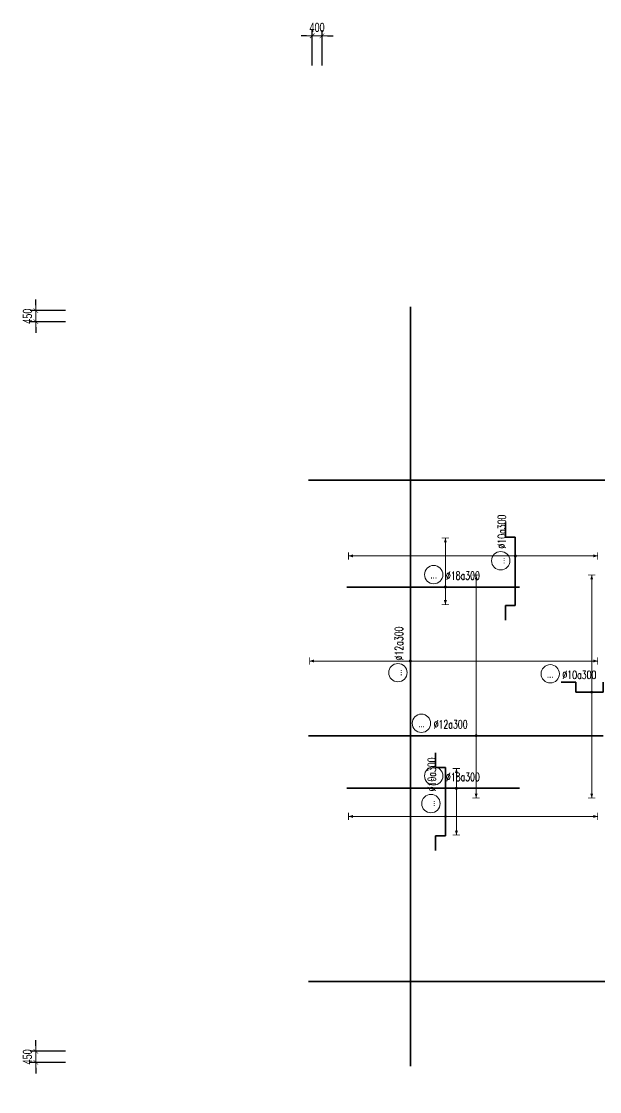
# Model space of a CAD drawing. Header units: millimetres. Extents: x 118516 to 587758, y -25561 to 50684.
# Drawn here: x 118516 to 141950, y 7266 to 50684 of the extents above; entities that cross this region are included whole.
import ezdxf
from ezdxf.enums import TextEntityAlignment as Align

# ---------------------------------------------------------------- set-up
doc = ezdxf.new("R2010")
doc.units = ezdxf.units.MM
doc.layers.get('0').update_dxf_attribs({"lineweight": 20})
doc.layers.get('Defpoints').update_dxf_attribs({"color": 151, "lineweight": 9})
for name, color, linetype, lineweight in [('NDC_S_DIM', 1, 'Continuous', 15), ('NDC_S_REBAR', 4, 'Continuous', 35), ('NDC_S_VN TEXT', 7, 'Continuous', 20)]:
    doc.layers.add(name, color=color, linetype=linetype, lineweight=lineweight)
doc.styles.add('ARIAL', font='arial.ttf', dxfattribs={"width": 0.7})
doc.styles.add('NDC_DIM', font='', dxfattribs={"width": 0.75})
doc.styles.add('NDC_ROMANS', font='romans.shx', dxfattribs={"width": 0.7})
doc.styles.get('NDC_DIM').set_extended_font_data('Dotum')
doc.dimstyles.new('NDC_dim_150', dxfattribs={"dimscale": 150, "dimtxt": 2.5, "dimasz": 1.5, "dimexe": 1.5, "dimexo": 2.5, "dimgap": 1, "dimtad": 1, "dimdec": 0, "dimzin": 0, "dimdsep": 46, "dimtxsty": 'NDC_DIM', "dimblk": 'DIMMARK', "dimcen": 0.09, "dimdle": 1.2, "dimclrd": 1, "dimclre": 1, "dimclrt": 3, "dimadec": 0, "dimazin": 0, "dimtfac": 1, "dimtdec": 0, "dimtix": 1, "dimtofl": 0, "dimtmove": 0, "dimatfit": 3, "dimfxl": 8, "dimfxlon": 1, "dimtolj": 1, "dimtzin": 0, "dimarcsym": 0})

# ---------------------------------------------------------------- blocks, each defined once
blk = doc.blocks.new('DIMMARK')
at = {"layer": 'NDC_S_DIM', "color": 1}
blk.add_line((-1.5, 0), (1, 0), dxfattribs=at)
at = {"layer": 'NDC_S_DIM', "color": 2, "const_width": 0.1}
blk.add_lwpolyline([(-0.42, -0.42), (0.42, 0.42)], dxfattribs=at)
blk = doc.blocks.new('*D8')
at = {"layer": 'Defpoints', "color": 0, "ltscale": 100, "transparency": 16777216}
for p in [(119100, 8900), (135324, 8900), (135324, 8450)]:
    blk.add_point(p, dxfattribs=at)
at = {"layer": 'NDC_S_DIM', "color": 1, "lineweight": -2, "ltscale": 100, "transparency": 16777216}
for p, q in [((119100, 9125), (119100, 9350)), ((120300, 8900), (118875, 8900)), ((120300, 8450), (118875, 8450)), ((119100, 8225), (119100, 8000))]:
    blk.add_line(p, q, dxfattribs=at)
at = {"layer": 'NDC_S_DIM', "color": 1, "lineweight": -2, "ltscale": 100, "transparency": 16777216, "xscale": 225, "yscale": 225, "zscale": 225}
for p, rotation in [((119100, 8900), 270), ((119100, 8450), 90)]:
    blk.add_blockref('DIMMARK', p, dxfattribs=dict(at, rotation=rotation))
at = {"layer": 'NDC_S_DIM', "color": 3, "ltscale": 100, "transparency": 16777216, "insert": (118762, 8675), "char_height": 375, "attachment_point": 5, "rotation": 90, "style": 'NDC_DIM'}
blk.add_mtext('\\A1;450', dxfattribs=at)
blk = doc.blocks.new('*D9')
at = {"layer": 'Defpoints', "color": 0, "ltscale": 100, "transparency": 16777216}
for p in [(135402, 38950), (119100, 38500), (135402, 38500)]:
    blk.add_point(p, dxfattribs=at)
at = {"layer": 'NDC_S_DIM', "color": 1, "lineweight": -2, "ltscale": 100, "transparency": 16777216}
for p, q in [((119100, 39175), (119100, 39400)), ((120300, 38950), (118875, 38950)), ((120300, 38500), (118875, 38500)), ((119100, 38275), (119100, 38050))]:
    blk.add_line(p, q, dxfattribs=at)
at = {"layer": 'NDC_S_DIM', "color": 1, "lineweight": -2, "ltscale": 100, "transparency": 16777216, "xscale": 225, "yscale": 225, "zscale": 225}
for p, rotation in [((119100, 38950), 270), ((119100, 38500), 90)]:
    blk.add_blockref('DIMMARK', p, dxfattribs=dict(at, rotation=rotation))
at = {"layer": 'NDC_S_DIM', "color": 3, "ltscale": 100, "transparency": 16777216, "insert": (118762, 38725), "char_height": 375, "attachment_point": 5, "rotation": 90, "style": 'NDC_DIM'}
blk.add_mtext('\\A1;450', dxfattribs=at)
blk = doc.blocks.new('*D12')
at = {"layer": 'Defpoints', "color": 0, "ltscale": 100, "transparency": 16777216}
for p in [(130700, 50100), (130300, 33473), (130700, 33473)]:
    blk.add_point(p, dxfattribs=at)
at = {"layer": 'NDC_S_DIM', "color": 1, "lineweight": -2, "ltscale": 100, "transparency": 16777216}
for p, q in [((130075, 50100), (129850, 50100)), ((130300, 48900), (130300, 50325)), ((130700, 48900), (130700, 50325)), ((130925, 50100), (131150, 50100))]:
    blk.add_line(p, q, dxfattribs=at)
at = {"layer": 'NDC_S_DIM', "color": 1, "lineweight": -2, "ltscale": 100, "transparency": 16777216, "xscale": 225, "yscale": 225, "zscale": 225}
blk.add_blockref('DIMMARK', (130300, 50100), dxfattribs=at)
at = {"layer": 'NDC_S_DIM', "color": 1, "lineweight": -2, "ltscale": 100, "transparency": 16777216, "xscale": 225, "yscale": 225, "zscale": 225, "rotation": 180}
blk.add_blockref('DIMMARK', (130700, 50100), dxfattribs=at)
at = {"layer": 'NDC_S_DIM', "color": 3, "ltscale": 100, "transparency": 16777216, "insert": (130500, 50438), "char_height": 375, "attachment_point": 5, "style": 'NDC_DIM'}
blk.add_mtext('\\A1;400', dxfattribs=at)
blk = doc.blocks.new('*D14')
at = {"layer": 'Defpoints', "color": 0, "ltscale": 100, "transparency": 16777216}
for p in [(130300, 14051), (130700, 14051), (130700, -2700)]:
    blk.add_point(p, dxfattribs=at)
at = {"layer": 'NDC_S_DIM', "color": 1, "lineweight": -2, "ltscale": 100, "transparency": 16777216}
for p, q in [((130300, -1500), (130300, -2925)), ((130700, -1500), (130700, -2925)), ((130075, -2700), (129850, -2700)), ((130925, -2700), (131150, -2700))]:
    blk.add_line(p, q, dxfattribs=at)
at = {"layer": 'NDC_S_DIM', "color": 1, "lineweight": -2, "ltscale": 100, "transparency": 16777216, "xscale": 225, "yscale": 225, "zscale": 225}
blk.add_blockref('DIMMARK', (130300, -2700), dxfattribs=at)
at = {"layer": 'NDC_S_DIM', "color": 1, "lineweight": -2, "ltscale": 100, "transparency": 16777216, "xscale": 225, "yscale": 225, "zscale": 225, "rotation": 180}
blk.add_blockref('DIMMARK', (130700, -2700), dxfattribs=at)
at = {"layer": 'NDC_S_DIM', "color": 3, "ltscale": 100, "transparency": 16777216, "insert": (130500, -2362), "char_height": 375, "attachment_point": 5, "style": 'NDC_DIM'}
blk.add_mtext('\\A1;400', dxfattribs=at)
blk = doc.blocks.new('*U99')
at = {"layer": 'NDC_S_REBAR'}
for p in [(0, 0), (-275.95, 0), (-275.95, 0)]:
    blk.add_line(p, (-275.95, 0), dxfattribs=at)
at = {"layer": 'NDC_S_VN TEXT', "style": 'ARIAL', "width": 0.7}
blk.add_attdef('KHT', text='', height=2.2, dxfattribs=at).set_placement((-82.75, 3.36), align=Align.MIDDLE_CENTER)
at = {"layer": 'NDC_S_VN TEXT', "color": 3, "style": 'NDC_ROMANS', "width": 0.7}
blk.add_attdef('DKT', (-79.45, 1.98), '', height=2.2, dxfattribs=at)
blk = doc.blocks.new('*U100')
h = blk.add_hatch(color=6)
edge = h.paths.add_edge_path()
edge.add_arc((9.16, 0), 0.3, 0, 360)
at = {"layer": 'NDC_S_DIM', "color": 6}
for q in [(9.16, 43.47), (9.16, -16.86)]:
    blk.add_line((9.16, 0), q, dxfattribs=at)
for points in [[(8.16, 43.47, 0.2, 0.2, 0), (10.16, 43.47, 0, 0, 0)], [(8.16, -16.86, 0.2, 0.2, 0), (10.16, -16.86, 0, 0, 0)]]:
    blk.add_lwpolyline(points, format="xyseb", dxfattribs=at)
at = {"layer": 'NDC_S_DIM'}
blk.add_circle((-5.62, 3.36), 2.48, dxfattribs=at)
at = {"layer": 'NDC_S_DIM', "color": 6}
blk.add_circle((9.16, 0), 0.3, dxfattribs=at)
for points in [[(8.76, 42.27), (9.16, 43.47), (9.56, 42.27)], [(8.76, -15.66), (9.16, -16.86), (9.56, -15.66)]]:
    blk.add_solid(points, dxfattribs=at)
at = {"layer": 'NDC_S_REBAR'}
for p, q in [((0, 0), (-36.15, 0)), ((-36.15, 0), (-36.15, 0)), ((0, 0), (43.52, 0)), ((43.52, 0), (43.52, 0)), ((43.52, 0), (43.52, 0)), ((-36.15, 0), (-36.15, 0))]:
    blk.add_line(p, q, dxfattribs=at)
at = {"layer": 'NDC_S_VN TEXT', "style": 'ARIAL', "width": 0.7}
blk.add_attdef('KHT', text='', height=2.2, dxfattribs=at).set_placement((-5.62, 3.36), align=Align.MIDDLE_CENTER)
at = {"layer": 'NDC_S_VN TEXT', "color": 3, "style": 'NDC_ROMANS', "width": 0.7}
blk.add_attdef('DKT', (-2.32, 1.98), '', height=2.2, dxfattribs=at)
blk = doc.blocks.new('*U106')
at = {"layer": 'NDC_S_REBAR'}
for p in [(0, 0), (-275.95, 0), (-275.95, 0)]:
    blk.add_line(p, (-275.95, 0), dxfattribs=at)
at = {"layer": 'NDC_S_VN TEXT', "style": 'ARIAL', "width": 0.7}
blk.add_attdef('KHT', text='', height=2.2, dxfattribs=at).set_placement((-82.75, 3.36), align=Align.MIDDLE_CENTER)
at = {"layer": 'NDC_S_VN TEXT', "color": 3, "style": 'NDC_ROMANS', "width": 0.7}
blk.add_attdef('DKT', (-79.45, 1.98), '', height=2.2, dxfattribs=at)
blk = doc.blocks.new('*U75')
h = blk.add_hatch(color=6)
edge = h.paths.add_edge_path()
edge.add_arc((3.26, 0), 0.3, 0, 360)
at = {"layer": 'NDC_S_DIM', "color": 6}
for q in [(3.26, 31.71), (3.26, -28.63)]:
    blk.add_line((3.26, 0), q, dxfattribs=at)
for points in [[(2.26, 31.71, 0.2, 0.2, 0), (4.26, 31.71, 0, 0, 0)], [(2.26, -28.63, 0.2, 0.2, 0), (4.26, -28.63, 0, 0, 0)]]:
    blk.add_lwpolyline(points, format="xyseb", dxfattribs=at)
at = {"layer": 'NDC_S_DIM'}
blk.add_circle((-7.96, 4.97), 2.48, dxfattribs=at)
at = {"layer": 'NDC_S_DIM', "color": 6}
blk.add_circle((3.26, 0), 0.3, dxfattribs=at)
for points in [[(2.86, 30.51), (3.26, 31.71), (3.66, 30.51)], [(2.86, -27.43), (3.26, -28.63), (3.66, -27.43)]]:
    blk.add_solid(points, dxfattribs=at)
at = {"layer": 'NDC_S_REBAR'}
for p, q in [((-1.02, 2.67), (-5.02, 2.67)), ((-1.02, 0), (-1.02, 2.67)), ((0, 0), (-1.02, 0)), ((0, 0), (6.38, 0)), ((6.38, 0), (6.38, 2.67)), ((6.38, 2.67), (6.38, 2.67))]:
    blk.add_line(p, q, dxfattribs=at)
at = {"layer": 'NDC_S_VN TEXT', "style": 'ARIAL', "width": 0.7}
blk.add_attdef('KHT', text='', height=2.2, dxfattribs=at).set_placement((-7.96, 4.97), align=Align.MIDDLE_CENTER)
at = {"layer": 'NDC_S_VN TEXT', "color": 3, "style": 'NDC_ROMANS', "width": 0.7}
blk.add_attdef('DKT', (-4.66, 3.6), '', height=2.2, dxfattribs=at)
blk = doc.blocks.new('*U86')
h = blk.add_hatch(color=6)
edge = h.paths.add_edge_path()
edge.add_arc((4.81, 0), 0.3, 0, 360)
at = {"layer": 'NDC_S_DIM', "color": 6}
for q in [(4.81, 45.06), (4.81, -22.28)]:
    blk.add_line((4.81, 0), q, dxfattribs=at)
for points in [[(3.81, 45.06, 0.2, 0.2, 0), (5.81, 45.06, 0, 0, 0)], [(3.81, -22.28, 0.2, 0.2, 0), (5.81, -22.28, 0, 0, 0)]]:
    blk.add_lwpolyline(points, format="xyseb", dxfattribs=at)
at = {"layer": 'NDC_S_DIM'}
blk.add_circle((3.49, 3.93), 2.48, dxfattribs=at)
at = {"layer": 'NDC_S_DIM', "color": 6}
blk.add_circle((4.81, 0), 0.3, dxfattribs=at)
for points in [[(4.41, 43.86), (4.81, 45.06), (5.21, 43.86)], [(4.41, -21.08), (4.81, -22.28), (5.21, -21.08)]]:
    blk.add_solid(points, dxfattribs=at)
at = {"layer": 'NDC_S_REBAR'}
for p, q in [((-8.59, 2.67), (-12.59, 2.67)), ((-8.59, 0), (-8.59, 2.67)), ((0, 0), (-8.59, 0)), ((0, 0), (9.88, 0)), ((9.88, 0), (9.88, 2.67)), ((9.88, 2.67), (13.88, 2.67))]:
    blk.add_line(p, q, dxfattribs=at)
at = {"layer": 'NDC_S_VN TEXT', "style": 'ARIAL', "width": 0.7}
blk.add_attdef('KHT', text='', height=2.2, dxfattribs=at).set_placement((3.49, 3.93), align=Align.MIDDLE_CENTER)
at = {"layer": 'NDC_S_VN TEXT', "color": 3, "style": 'NDC_ROMANS', "width": 0.7}
blk.add_attdef('DKT', (6.79, 2.56), '', height=2.2, dxfattribs=at)
blk = doc.blocks.new('*U87')
h = blk.add_hatch(color=6)
edge = h.paths.add_edge_path()
edge.add_arc((0, 0), 0.3, 0, 360)
at = {"layer": 'NDC_S_DIM', "color": 6}
for q in [(0, 26.19), (0, -41.15)]:
    blk.add_line((0, 0), q, dxfattribs=at)
for points in [[(-1, 26.19, 0.2, 0.2, 0), (1, 26.19, 0, 0, 0)], [(-1, -41.15, 0.2, 0.2, 0), (1, -41.15, 0, 0, 0)]]:
    blk.add_lwpolyline(points, format="xyseb", dxfattribs=at)
at = {"layer": 'NDC_S_DIM'}
blk.add_circle((3.49, 3.93), 2.48, dxfattribs=at)
at = {"layer": 'NDC_S_DIM', "color": 6}
blk.add_circle((0, 0), 0.3, dxfattribs=at)
for points in [[(-0.4, 24.99), (0, 26.19), (0.4, 24.99)], [(-0.4, -39.95), (0, -41.15), (0.4, -39.95)]]:
    blk.add_solid(points, dxfattribs=at)
at = {"layer": 'NDC_S_REBAR'}
for p, q in [((-5.25, 2.67), (-9.25, 2.67)), ((-5.25, 0), (-5.25, 2.67)), ((0, 0), (-5.25, 0)), ((0, 0), (13.21, 0)), ((13.21, 0), (13.21, 2.67)), ((13.21, 2.67), (17.21, 2.67))]:
    blk.add_line(p, q, dxfattribs=at)
at = {"layer": 'NDC_S_VN TEXT', "style": 'ARIAL', "width": 0.7}
blk.add_attdef('KHT', text='', height=2.2, dxfattribs=at).set_placement((3.49, 3.93), align=Align.MIDDLE_CENTER)
at = {"layer": 'NDC_S_VN TEXT', "color": 3, "style": 'NDC_ROMANS', "width": 0.7}
blk.add_attdef('DKT', (6.79, 2.56), '', height=2.2, dxfattribs=at)
blk = doc.blocks.new('*U83')
h = blk.add_hatch(color=6)
edge = h.paths.add_edge_path()
edge.add_arc((-2.83, 0), 0.3, 0, 360)
at = {"layer": 'NDC_S_DIM', "color": 6}
for q in [(-2.83, 27.23), (-2.83, -50.64)]:
    blk.add_line((-2.83, 0), q, dxfattribs=at)
for points in [[(-3.83, 27.23, 0.2, 0.2, 0), (-1.83, 27.23, 0, 0, 0)], [(-3.83, -50.64, 0.2, 0.2, 0), (-1.83, -50.64, 0, 0, 0)]]:
    blk.add_lwpolyline(points, format="xyseb", dxfattribs=at)
at = {"layer": 'NDC_S_DIM'}
blk.add_circle((-5.98, 3.36), 2.48, dxfattribs=at)
at = {"layer": 'NDC_S_DIM', "color": 6}
blk.add_circle((-2.83, 0), 0.3, dxfattribs=at)
for points in [[(-3.23, 26.03), (-2.83, 27.23), (-2.43, 26.03)], [(-3.23, -49.44), (-2.83, -50.64), (-2.43, -49.44)]]:
    blk.add_solid(points, dxfattribs=at)
at = {"layer": 'NDC_S_REBAR'}
for p, q in [((0, 0), (-112.39, 0)), ((-112.39, 0), (-112.39, 0)), ((0, 0), (92.94, 0)), ((92.94, 0), (92.94, 0)), ((92.94, 0), (92.94, 0)), ((-112.39, 0), (-112.39, 0))]:
    blk.add_line(p, q, dxfattribs=at)
at = {"layer": 'NDC_S_VN TEXT', "style": 'ARIAL', "width": 0.7}
blk.add_attdef('KHT', text='', height=2.2, dxfattribs=at).set_placement((-5.98, 3.36), align=Align.MIDDLE_CENTER)
at = {"layer": 'NDC_S_VN TEXT', "color": 3, "style": 'NDC_ROMANS', "width": 0.7}
blk.add_attdef('DKT', (-2.68, 1.98), '', height=2.2, dxfattribs=at)
blk = doc.blocks.new('*U130')
h = blk.add_hatch(color=6)
edge = h.paths.add_edge_path()
edge.add_arc((-2.46, 0), 0.3, 0, 360)
at = {"layer": 'NDC_S_DIM', "color": 6}
for q in [(-2.46, 13.26), (-2.46, -4.74)]:
    blk.add_line((-2.46, 0), q, dxfattribs=at)
for points in [[(-3.46, 13.26, 0.2, 0.2, 0), (-1.46, 13.26, 0, 0, 0)], [(-3.46, -4.74, 0.2, 0.2, 0), (-1.46, -4.74, 0, 0, 0)]]:
    blk.add_lwpolyline(points, format="xyseb", dxfattribs=at)
at = {"layer": 'NDC_S_DIM'}
blk.add_circle((-5.62, 3.36), 2.48, dxfattribs=at)
at = {"layer": 'NDC_S_DIM', "color": 6}
blk.add_circle((-2.46, 0), 0.3, dxfattribs=at)
for points in [[(-2.86, 12.06), (-2.46, 13.26), (-2.06, 12.06)], [(-2.86, -3.54), (-2.46, -4.74), (-2.06, -3.54)]]:
    blk.add_solid(points, dxfattribs=at)
at = {"layer": 'NDC_S_REBAR'}
for p, q in [((0, 0), (-29.13, 0)), ((-29.13, 0), (-29.13, 0)), ((0, 0), (17.54, 0)), ((17.54, 0), (17.54, 0)), ((17.54, 0), (17.54, 0)), ((-29.13, 0), (-29.13, 0))]:
    blk.add_line(p, q, dxfattribs=at)
at = {"layer": 'NDC_S_VN TEXT', "style": 'ARIAL', "width": 0.7}
blk.add_attdef('KHT', text='', height=2.2, dxfattribs=at).set_placement((-5.62, 3.36), align=Align.MIDDLE_CENTER)
at = {"layer": 'NDC_S_VN TEXT', "color": 3, "style": 'NDC_ROMANS', "width": 0.7}
blk.add_attdef('DKT', (-2.32, 1.98), '', height=2.2, dxfattribs=at)
blk = doc.blocks.new('*U131')
h = blk.add_hatch(color=6)
edge = h.paths.add_edge_path()
edge.add_arc((0.53, 0), 0.3, 0, 360)
at = {"layer": 'NDC_S_DIM', "color": 6}
for q in [(0.53, 5.37), (0.53, -12.63)]:
    blk.add_line((0.53, 0), q, dxfattribs=at)
for points in [[(-0.47, 5.37, 0.2, 0.2, 0), (1.53, 5.37, 0, 0, 0)], [(-0.47, -12.63, 0.2, 0.2, 0), (1.53, -12.63, 0, 0, 0)]]:
    blk.add_lwpolyline(points, format="xyseb", dxfattribs=at)
at = {"layer": 'NDC_S_DIM'}
blk.add_circle((-5.62, 3.36), 2.48, dxfattribs=at)
at = {"layer": 'NDC_S_DIM', "color": 6}
blk.add_circle((0.53, 0), 0.3, dxfattribs=at)
for points in [[(0.13, 4.17), (0.53, 5.37), (0.93, 4.17)], [(0.13, -11.43), (0.53, -12.63), (0.93, -11.43)]]:
    blk.add_solid(points, dxfattribs=at)
at = {"layer": 'NDC_S_REBAR'}
for p, q in [((0, 0), (-29.13, 0)), ((-29.13, 0), (-29.13, 0)), ((0, 0), (17.54, 0)), ((17.54, 0), (17.54, 0)), ((17.54, 0), (17.54, 0)), ((-29.13, 0), (-29.13, 0))]:
    blk.add_line(p, q, dxfattribs=at)
at = {"layer": 'NDC_S_VN TEXT', "style": 'ARIAL', "width": 0.7}
blk.add_attdef('KHT', text='', height=2.2, dxfattribs=at).set_placement((-5.62, 3.36), align=Align.MIDDLE_CENTER)
at = {"layer": 'NDC_S_VN TEXT', "color": 3, "style": 'NDC_ROMANS', "width": 0.7}
blk.add_attdef('DKT', (-2.32, 1.98), '', height=2.2, dxfattribs=at)

msp = doc.modelspace()

# ---------------------------------------------------------------- block references
at = {"layer": 'NDC_S_REBAR', "xscale": 150, "yscale": 150, "zscale": 150, "rotation": 90}
for name, p, values in [('*U83', (134279.6, 25159.1), {'KHT': '...', 'DKT': '%%c12a300'}), ('*U86', (138533.6, 28277.8), {'KHT': '...', 'DKT': '%%c10a300'}), ('*U87', (135703.2, 18427.8), {'KHT': '...', 'DKT': '%%c10a300'})]:
    msp.add_blockref(name, p, dxfattribs=at).add_auto_attribs(values)
at = {"layer": 'NDC_S_REBAR', "xscale": 150, "yscale": 150, "zscale": 150}
for name, p in [('*U106', (171542.9, 32069.1)), ('*U99', (171542.9, 11726.6))]:
    msp.add_blockref(name, p, dxfattribs=at)
for name, p, values in [('*U130', (136068.8, 27736.2), {'KHT': '...', 'DKT': '%%c18a300'}), ('*U100', (135572.5, 21704), {'KHT': '...', 'DKT': '%%c12a300'}), ('*U75', (141143, 23469.2), {'KHT': '...', 'DKT': '%%c10a300'}), ('*U131', (136068.8, 19569.5), {'KHT': '...', 'DKT': '%%c18a300'})]:
    msp.add_blockref(name, p, dxfattribs=at).add_auto_attribs(values)

# ---------------------------------------------------------------- dimensions: what is measured, and where the dimension line sits
at = {"layer": 'NDC_S_DIM', "ltscale": 100}
for base, p1, p2, picture, middle in [((130700, 50100), (130300, 33472.8), (130700, 33472.8), '*D12', (130500, 50437.8)), ((130700, -2700), (130300, 14051.1), (130700, 14051.1), '*D14', (130500, -2362.2))]:
    dim = msp.add_linear_dim(base=base, p1=p1, p2=p2, dimstyle='NDC_dim_150', dxfattribs=at)
    dim.commit()
    dim.dimension.update_dxf_attribs({"geometry": picture, "text_midpoint": middle})
for base, p1, p2, picture, middle in [((119100, 38500), (135401.9, 38950), (135401.9, 38500), '*D9', (118762.2, 38725)), ((119100, 8900), (135324, 8450), (135324, 8900), '*D8', (118762.2, 8675))]:
    dim = msp.add_linear_dim(base=base, p1=p1, p2=p2, angle=90, dimstyle='NDC_dim_150', dxfattribs=at)
    dim.commit()
    dim.dimension.update_dxf_attribs({"geometry": picture, "text_midpoint": middle})

doc.saveas('drawing.dxf')
